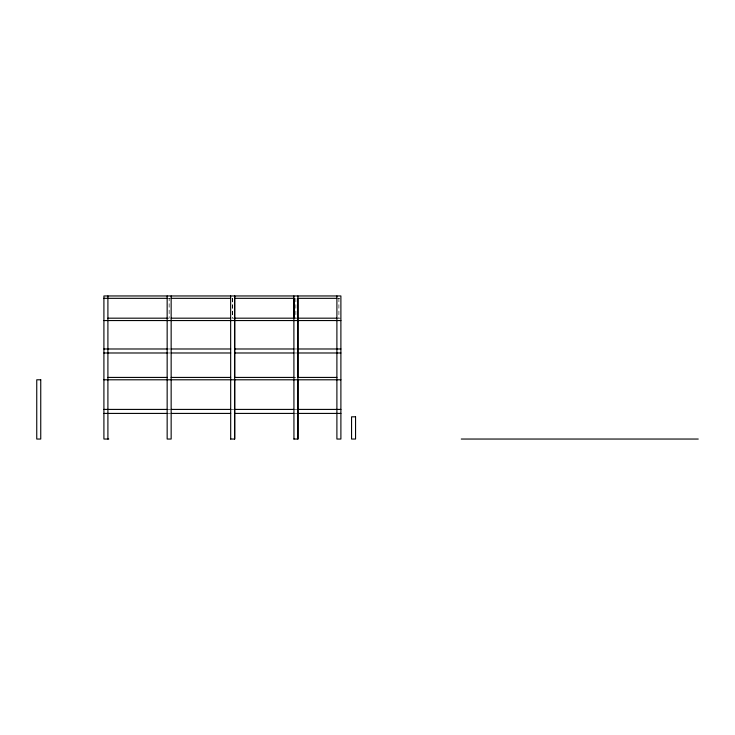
<?xml version="1.0" encoding="UTF-8"?>
<svg xmlns="http://www.w3.org/2000/svg" width="735" height="735" viewBox="0 0 735 735"><rect width="100%" height="100%" fill="white"/><g stroke="black" fill="none" stroke-linecap="round" stroke-linejoin="round"><path stroke-width="0.55" stroke-dasharray="3.67 2.76" d="M168.159 298.327L170.152 298.327M337.898 298.327L339.892 298.327M167.157 318.181L169.151 318.181L169.151 298.327M232.637 298.18L232.637 318.181L234.695 318.181M293.881 318.181L297.886 318.181M336.896 318.181L340.893 318.181M168.159 348.987L170.152 348.987M294.946 348.987L296.94 348.987M168.159 352.984L170.152 352.984M294.946 352.984L296.94 352.984M293.881 377.423L295.883 377.423M168.159 409.413L170.152 409.413M230.698 409.413L233.693 409.413M294.946 409.413L296.94 409.413M168.159 413.419L170.152 413.419M294.946 413.419L296.94 413.419M338.899 298.18L338.899 318.181M295.883 298.18L295.883 318.181M232.701 298.327L232.701 318.181"/><path stroke-width="1.1" d="M293.881 318.181L293.89 298.327L293.945 318.181L234.64 318.181M103.911 298.327L167.157 298.327M171.154 298.327L230.698 298.327M234.64 298.327L293.945 298.327M336.896 298.327L297.886 298.327L297.941 377.423L336.896 377.423M107.907 318.181L167.157 318.181M171.154 318.181L230.698 318.181M297.886 318.181L336.896 318.181M103.911 320.552L340.893 320.552M103.911 348.987L167.157 348.987M171.154 348.987L230.698 348.987M234.695 348.987L293.945 348.987M297.941 348.987L340.893 348.987M103.911 352.984L167.157 352.984M171.154 352.984L230.698 352.984M234.695 352.984L293.945 352.984M297.941 352.984L340.893 352.984M107.907 377.423L167.157 377.423M171.154 377.423L230.698 377.423M234.64 377.423L293.945 377.423M103.911 379.793L340.893 379.793M103.911 409.413L167.157 409.413M171.154 409.413L230.698 409.413M234.695 409.413L293.945 409.413M297.941 409.413L340.893 409.413M103.911 413.419L167.157 413.419M171.154 413.419L230.698 413.419M234.695 413.419L293.945 413.419M297.941 413.419L340.893 413.419M108.78 439.043L103.911 439.043L103.911 295.957L340.893 295.957L340.893 439.043L336.896 439.043L336.896 295.957M230.643 439.043L234.695 439.043L234.695 379.793M293.881 439.043L297.941 439.043L297.941 379.793M461.268 439.043L698.25 439.043M297.886 295.957L297.886 439.043M293.881 295.957L293.945 439.043M234.695 295.957L234.695 377.423M234.64 295.957L234.64 439.043M230.643 295.957L230.698 439.043M171.154 295.957L171.154 439.043L167.157 439.043L167.157 295.957M107.907 295.957L107.907 439.043M40.747 379.793L36.75 379.793L36.75 439.043L40.747 439.043L40.747 379.793M355.556 416.818L351.56 416.818L351.56 439.043L355.556 439.043L355.556 416.818"/></g></svg>
